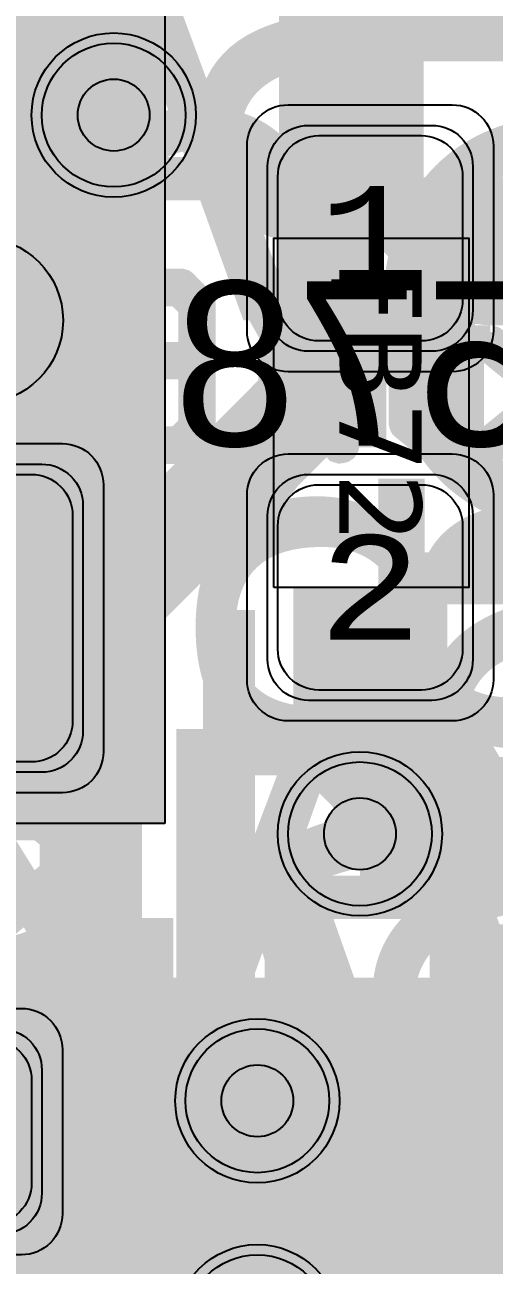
# Model space of a CAD drawing. Extents: x -28 to 199, y -61 to 255.
# Drawn here: x 19.07 to 21.35, y 196.6 to 202.64 of the extents above; entities that cross this region are included whole.
import ezdxf
from ezdxf.enums import TextEntityAlignment as Align

# ---------------------------------------------------------------- set-up
doc = ezdxf.new("R2010")
doc.units = 0
doc.header["$MEASUREMENT"] = 0
for name, color, linetype in [('ASSEMBLY_OUTLINES_TOP', 102, 'CONTINUOUS'), ('ASSEMBLY_PART_NUMBERS_BTM', 191, 'CONTINUOUS'), ('ASSEMBLY_PART_NUMBERS_TOP', 102, 'CONTINUOUS'), ('ASSEMBLY_REF_DES_TOP', 102, 'CONTINUOUS'), ('DRILL_DRAWING', 21, 'CONTINUOUS'), ('GENERATED_SILKSCREEN_BTM', 255, 'CONTINUOUS'), ('GENERATED_SILKSCREEN_TOP', 140, 'CONTINUOUS'), ('PART_PADS_SMD_TOP', 150, 'CONTINUOUS'), ('PIN_NUMBERS_BTM', 8, 'CONTINUOUS'), ('PIN_NUMBERS_TOP', 8, 'CONTINUOUS'), ('PLACEMENT_OUTLINES_TOP', 130, 'CONTINUOUS'), ('PLANE_DATA_LAYER_2', 230, 'CONTINUOUS'), ('PLANE_DATA_LAYER_3', 81, 'CONTINUOUS'), ('PLANE_SHAPES_LAYER_2', 230, 'CONTINUOUS'), ('PLANE_SHAPES_LAYER_3', 81, 'CONTINUOUS'), ('SILKSCREEN_OUTLINES_TOP', 150, 'CONTINUOUS'), ('SILKSCREEN_REF_DES_BTM', 211, 'CONTINUOUS'), ('SOLDERMASK_PADS_TOP', 180, 'CONTINUOUS'), ('SOLDERPASTE_PADS_TOP', 180, 'CONTINUOUS'), ('TRACES_LAYER_BOTTOM', 10, 'CONTINUOUS'), ('TRACES_LAYER_TOP', 150, 'CONTINUOUS'), ('VIA_HOLES_LAYER_2', 30, 'CONTINUOUS'), ('VIA_HOLES_LAYER_3', 30, 'CONTINUOUS'), ('VIA_HOLES_LAYER_BOTTOM', 30, 'CONTINUOUS'), ('VIA_HOLES_LAYER_TOP', 30, 'CONTINUOUS'), ('VIA_PADS_LAYER_2', 230, 'CONTINUOUS'), ('VIA_PADS_LAYER_3', 81, 'CONTINUOUS'), ('VIA_PADS_LAYER_BOTTOM', 10, 'CONTINUOUS'), ('VIA_PADS_LAYER_TOP', 150, 'CONTINUOUS')]:
    doc.layers.add(name, color=color, linetype=linetype)
doc.styles.add('COURIER_NEW', font='COUR.TTF')
doc.styles.add('VERDANA', font='verdana.TTF')
doc.styles.add('VERIBEST_GERBER_0', font='txt')

msp = doc.modelspace()

# ---------------------------------------------------------------- hatches: boundary and pattern name
at = {"layer": 'GENERATED_SILKSCREEN_TOP'}
h = msp.add_hatch(color=256, dxfattribs=at)
edge = h.paths.add_edge_path()
edge.add_arc((18.85, 201.2), 0.403113, 0, 360)
at = {"layer": 'PLANE_DATA_LAYER_2'}
h = msp.add_hatch(color=256, dxfattribs=at)
h.paths.add_polyline_path([(19.75, 205.390072, -0.324202691981941), (19.697535, 205.317663, 0.7245613494163705), (19.697535, 204.082337, -0.324202691981941), (19.75, 204.009928), (19.75, 202.905095, -0.4869071557448931), (19.655563, 202.83111, 1.276422102533562), (19.655563, 201.56889, -0.4869071557448655), (19.75, 201.494905), (19.75, 198.8262, -0.414213562373095), (19.6738, 198.75), (5.000008, 198.75, 0.414213562373095), (5, 198.749992), (5, 196.583826, -0.5882763537108707), (4.883568, 196.519113, 1.7991801520018622), (4.883568, 194.480887, -0.5882763537108707), (5, 194.416174), (5, 190.083826, -0.5882763537108707), (4.883568, 190.019113, 1.7991801520018622), (4.883568, 187.980887, -0.5882763537108707), (5, 187.916174), (5, 183.583826, -0.5882763537108707), (4.883568, 183.519113, 1.7991801520018622), (4.883568, 181.480887, -0.5882763537108707), (5, 181.416174), (5, 180.5762, -0.414213562373095), (4.9238, 180.5), (2.475666, 180.5, -0.4055901237383105), (2.399499, 180.57395, 0.5450718004470109), (0.744683, 181.573031, -0.5546876292956184), (0.635, 181.64148), (0.635, 185.93852, -0.5546876292956721), (0.744683, 186.006969, 1.6023877971298472), (0.744683, 188.073031, -0.5546876292956184), (0.635, 188.14148), (0.635, 192.43852, -0.5546876292956721), (0.744683, 192.506969, 1.6023877971298472), (0.744683, 194.573031, -0.5546876292956184), (0.635, 194.64148), (0.635, 214.1738, -0.414213562373095), (0.7112, 214.25), (4.9238, 214.25, -0.414213562373095), (5, 214.1738), (5, 205.750008, 0.414213562373095), (5.000008, 205.75), (17.499992, 205.75, 0.414213562373095), (17.5, 205.750008), (17.5, 214.4238, -0.414213562373095), (17.5762, 214.5), (19.6738, 214.5, -0.414213562373095), (19.75, 214.4238)], flags=0)
h.paths.add_polyline_path([(9.25, 204.5, -0.9999999999999999), (11.25, 204.5, -0.9999999999999999)], flags=0)
at = {"layer": 'PLANE_DATA_LAYER_3'}
h = msp.add_hatch(color=256, dxfattribs=at)
h.paths.add_polyline_path([(19.75, 205.390072, -0.324202691981941), (19.697535, 205.317663, 0.7245613494163705), (19.697535, 204.082337, -0.324202691981941), (19.75, 204.009928), (19.75, 202.905095, -0.4869071557448931), (19.655563, 202.83111, 1.276422102533562), (19.655563, 201.56889, -0.4869071557448655), (19.75, 201.494905), (19.75, 198.8262, -0.414213562373095), (19.6738, 198.75), (5.000008, 198.75, 0.414213562373095), (5, 198.749992), (5, 196.583826, -0.5882763537108707), (4.883568, 196.519113, 1.7991801520018622), (4.883568, 194.480887, -0.5882763537108707), (5, 194.416174), (5, 190.083826, -0.5882763537108707), (4.883568, 190.019113, 1.7991801520018622), (4.883568, 187.980887, -0.5882763537108707), (5, 187.916174), (5, 186.250008, 0.414213562373095), (5.000008, 186.25), (9.382092, 186.25, -0.1991704314511726), (9.436027, 186.227628, 0.4147903373533509), (11.063973, 186.227628, -0.1991704314511726), (11.117908, 186.25), (16.9238, 186.25, -0.414213562373095), (17, 186.1738), (17, 180.5762, -0.414213562373095), (16.9238, 180.5), (13.8262, 180.5, -0.414213562373095), (13.75, 180.5762), (13.75, 185.249992, 0.414213562373095), (13.749992, 185.25), (5.000008, 185.25, 0.414213562373095), (5, 185.249992), (5, 183.583826, -0.5882763537108707), (4.883568, 183.519113, 1.7991801520018622), (4.883568, 181.480887, -0.5882763537108707), (5, 181.416174), (5, 180.5762, -0.414213562373095), (4.9238, 180.5), (2.475666, 180.5, -0.4055901237383105), (2.399499, 180.57395, 0.5450718004470109), (0.744683, 181.573031, -0.5546876292956184), (0.635, 181.64148), (0.635, 185.93852, -0.5546876292956721), (0.744683, 186.006969, 1.6023877971298472), (0.744683, 188.073031, -0.5546876292956184), (0.635, 188.14148), (0.635, 192.43852, -0.5546876292956721), (0.744683, 192.506969, 1.6023877971298472), (0.744683, 194.573031, -0.5546876292956184), (0.635, 194.64148), (0.635, 214.1738, -0.414213562373095), (0.7112, 214.25), (4.9238, 214.25, -0.414213562373095), (5, 214.1738), (5, 205.750008, 0.414213562373095), (5.000008, 205.75), (17.499992, 205.75, 0.414213562373095), (17.5, 205.750008), (17.5, 214.4238, -0.414213562373095), (17.5762, 214.5), (19.6738, 214.5, -0.414213562373095), (19.75, 214.4238)], flags=0)
h.paths.add_polyline_path([(9.25, 204.5, -0.9999999999999999), (11.25, 204.5, -0.9999999999999999)], flags=0)
at = {"layer": 'PLANE_SHAPES_LAYER_2'}
h = msp.add_hatch(color=256, dxfattribs=at)
h.paths.add_polyline_path([(169.5, 129.25), (149.5, 129.25), (142.25, 122), (142.25, 90.5), (147.5, 90.5), (147.5, 80), (154, 80), (154, 69.25), (131.75, 69.25), (131.75, 73.25), (121.25, 73.25), (121.25, 81), (110.5, 81), (110.5, 125.75), (106.5, 125.75), (106.5, 128.75), (93.5, 128.75), (93.5, 120.25), (91.75, 120.25), (91.75, 121.5), (80, 121.5), (80, 118.25), (73.25, 118.25), (73.25, 124.5), (67.5, 124.5), (67.5, 128), (57.75, 128), (57.75, 120.25), (55.25, 120.25), (55.25, 121.5), (47.5, 121.5), (47.5, 119), (35, 119), (35, 134.75), (32.75, 134.75), (32.75, 159.75), (29.25, 159.75), (29.25, 175.25), (22.5, 175.25), (22.5, 195.25), (17.25, 195.25), (17.25, 198), (22.5, 198), (22.5, 216.5), (40.25, 216.5), (40.25, 235.5), (54.5, 235.5), (54.5, 254), (87.25, 254), (87.25, 236.25), (86.25, 236.25), (86.25, 228.75), (81, 228.75), (81, 218.75), (95.25, 218.75), (95.25, 194.5), (87, 194.5), (87, 172), (131.1, 172), (131.1, 208.75), (115.5, 208.75), (115.5, 213.75), (106.75, 213.75), (106.75, 218.75), (110.25, 222.25), (110.25, 226.25), (142.5, 226.25), (142.5, 221.5), (160.5, 221.5), (160.5, 240.75), (169.5, 240.75)])
h.paths.add_polyline_path([(35.5, 149.5), (41.75, 149.5), (41.75, 152), (39.25, 152), (39.25, 154), (37.75, 154), (37.75, 152), (35.5, 152)], flags=16)
h.paths.add_polyline_path([(37.5, 125.75), (37.5, 128.75), (42.75, 128.75), (42.75, 125.75)], flags=16)
h.paths.add_polyline_path([(52, 127.75), (52, 130.75), (54.25, 130.75), (54.25, 127.75)], flags=16)
h.paths.add_polyline_path([(50.75, 219.5), (50.75, 226.5), (71.75, 226.5), (71.75, 219.5)], flags=16)
h.paths.add_polyline_path([(66.5, 150.75), (66.5, 177.5), (72.25, 177.5), (72.25, 150.75)], flags=16)
h.paths.add_polyline_path([(47.25, 185.25), (73, 185.25), (73, 188.25), (70.25, 188.25), (70.25, 191), (47.25, 191)], flags=16)
h.paths.add_polyline_path([(84.5, 208), (84.5, 212.75), (85, 212.75), (85, 208)], flags=16)
h.paths.add_polyline_path([(61.5, 137.25), (87.75, 137.25), (87.75, 140.5), (84.75, 140.5), (84.75, 143), (61.5, 143)], flags=16)
h.paths.add_polyline_path([(88.75, 127), (88.75, 130), (91, 130), (91, 127)], flags=16)
h.paths.add_polyline_path([(85.5, 130.25), (85.5, 132.5), (91, 132.5), (91, 130.25)], flags=16)
h.paths.add_polyline_path([(108.75, 142.25), (135.75, 142.25), (135.75, 145.75), (132.25, 145.75), (132.25, 149), (108.75, 149)], flags=16)
h.paths.add_polyline_path([(114.25, 126.75), (140.75, 126.75), (140.75, 129.75), (137.25, 129.75), (137.25, 133), (114.25, 133)], flags=16)
h.paths.add_polyline_path([(155.25, 180.25), (166.25, 180.25), (166.25, 186.25), (152.25, 186.25), (152.25, 183), (155.25, 183)], flags=16)
msp.add_hatch(color=256, dxfattribs=at).paths.add_polyline_path([(19.75, 198.75), (5, 198.75), (5, 205.75), (17.5, 205.75), (17.5, 214.5), (19.75, 214.5)], flags=0)
at = {"layer": 'PLANE_SHAPES_LAYER_3'}
h = msp.add_hatch(color=256, dxfattribs=at)
h.paths.add_polyline_path([(169.5, 129.25), (149.5, 129.25), (142.25, 122), (142.25, 90.5), (147.5, 90.5), (147.5, 80), (154, 80), (154, 69.25), (131.75, 69.25), (131.75, 73.25), (121.25, 73.25), (121.25, 81), (110.5, 81), (110.5, 125.75), (106.5, 125.75), (106.5, 128.75), (93.5, 128.75), (93.5, 120.25), (91.75, 120.25), (91.75, 121.5), (80, 121.5), (80, 118.25), (73.25, 118.25), (73.25, 124.5), (67.5, 124.5), (67.5, 127.75), (58.25, 127.75), (58.25, 130.25), (88.75, 130.25), (88.75, 127), (91, 127), (91, 132.5), (55, 132.5), (55, 131.25), (52, 131.25), (52, 127.75), (55, 127.75), (55, 127.25), (57.75, 127.25), (57.75, 120.25), (55.25, 120.25), (55.25, 121.5), (47.5, 121.5), (47.5, 119), (35, 119), (35, 134.75), (32.75, 134.75), (32.75, 159.75), (29.25, 159.75), (29.25, 175.25), (22.5, 175.25), (22.5, 195.25), (17.25, 195.25), (17.25, 198), (22.5, 198), (22.5, 216.5), (40.25, 216.5), (40.25, 235.5), (54.5, 235.5), (54.5, 254), (87.25, 254), (87.25, 236.25), (86.25, 236.25), (86.25, 228.75), (81, 228.75), (81, 218.75), (95.25, 218.75), (95.25, 194.5), (87, 194.5), (87, 172), (131.1, 172), (131.1, 208.75), (115.5, 208.75), (115.5, 213.75), (106.75, 213.75), (106.75, 218.75), (110.25, 222.25), (110.25, 226.25), (142.5, 226.25), (142.5, 221.5), (160.5, 221.5), (160.5, 240.75), (169.5, 240.75)])
h.paths.add_polyline_path([(35.5, 149.5), (41.75, 149.5), (41.75, 152), (39.25, 152), (39.25, 154), (37.75, 154), (37.75, 152), (35.5, 152)], flags=16)
h.paths.add_polyline_path([(37.5, 125.75), (37.5, 128.75), (42.75, 128.75), (42.75, 125.75)], flags=16)
h.paths.add_polyline_path([(50.75, 219.5), (50.75, 226.5), (71.75, 226.5), (71.75, 219.5)], flags=16)
h.paths.add_polyline_path([(66.5, 150.75), (66.5, 177.5), (72.25, 177.5), (72.25, 150.75)], flags=16)
h.paths.add_polyline_path([(47.25, 185.25), (73, 185.25), (73, 188.25), (70.25, 188.25), (70.25, 191), (47.25, 191)], flags=16)
h.paths.add_polyline_path([(84.5, 208), (84.5, 212.75), (85, 212.75), (85, 208)], flags=16)
h.paths.add_polyline_path([(61.5, 137.25), (87.75, 137.25), (87.75, 140.5), (84.75, 140.5), (84.75, 143), (61.5, 143)], flags=16)
h.paths.add_polyline_path([(108.75, 142.25), (135.75, 142.25), (135.75, 145.75), (132.25, 145.75), (132.25, 149), (108.75, 149)], flags=16)
h.paths.add_polyline_path([(114.25, 126.75), (140.75, 126.75), (140.75, 129.75), (137.25, 129.75), (137.25, 133), (114.25, 133)], flags=16)
h.paths.add_polyline_path([(155.25, 180.25), (166.25, 180.25), (166.25, 186.25), (152.25, 186.25), (152.25, 183), (155.25, 183)], flags=16)
msp.add_hatch(color=256, dxfattribs=at).paths.add_polyline_path([(19.75, 198.75), (5, 198.75), (5, 205.75), (17.5, 205.75), (17.5, 214.5), (19.75, 214.5)], flags=0)
at = {"layer": 'SILKSCREEN_OUTLINES_TOP'}
h = msp.add_hatch(color=256, dxfattribs=at)
edge = h.paths.add_edge_path()
edge.add_arc((18.85, 201.2), 0.403113, 0, 360)
at = {"layer": 'VIA_HOLES_LAYER_2'}
h = msp.add_hatch(color=256, dxfattribs=at)
edge = h.paths.add_edge_path()
edge.add_arc((19.5, 202.2), 0.175, 0, 360)
h = msp.add_hatch(color=256, dxfattribs=at)
edge = h.paths.add_edge_path()
edge.add_arc((20.7, 198.7), 0.175, 0, 360)
h = msp.add_hatch(color=256, dxfattribs=at)
edge = h.paths.add_edge_path()
edge.add_arc((20.2, 197.4), 0.175, 0, 360)
at = {"layer": 'VIA_HOLES_LAYER_3'}
h = msp.add_hatch(color=256, dxfattribs=at)
edge = h.paths.add_edge_path()
edge.add_arc((19.5, 202.2), 0.175, 0, 360)
h = msp.add_hatch(color=256, dxfattribs=at)
edge = h.paths.add_edge_path()
edge.add_arc((20.7, 198.7), 0.175, 0, 360)
h = msp.add_hatch(color=256, dxfattribs=at)
edge = h.paths.add_edge_path()
edge.add_arc((20.2, 197.4), 0.175, 0, 360)
at = {"layer": 'VIA_HOLES_LAYER_BOTTOM'}
h = msp.add_hatch(color=256, dxfattribs=at)
edge = h.paths.add_edge_path()
edge.add_arc((19.5, 202.2), 0.175, 0, 360)
h = msp.add_hatch(color=256, dxfattribs=at)
edge = h.paths.add_edge_path()
edge.add_arc((20.7, 198.7), 0.175, 0, 360)
h = msp.add_hatch(color=256, dxfattribs=at)
edge = h.paths.add_edge_path()
edge.add_arc((20.2, 197.4), 0.175, 0, 360)
at = {"layer": 'VIA_HOLES_LAYER_TOP'}
h = msp.add_hatch(color=256, dxfattribs=at)
edge = h.paths.add_edge_path()
edge.add_arc((19.5, 202.2), 0.175, 0, 360)
h = msp.add_hatch(color=256, dxfattribs=at)
edge = h.paths.add_edge_path()
edge.add_arc((20.7, 198.7), 0.175, 0, 360)
h = msp.add_hatch(color=256, dxfattribs=at)
edge = h.paths.add_edge_path()
edge.add_arc((20.2, 197.4), 0.175, 0, 360)

# ---------------------------------------------------------------- linework, layer by layer
at = {"layer": 'ASSEMBLY_OUTLINES_TOP'}
msp.add_lwpolyline([(20.28, 199.9), (20.28, 201.6), (21.23, 201.6), (21.23, 199.9)], close=True, dxfattribs=at)
at = {"layer": 'GENERATED_SILKSCREEN_BTM', "const_width": 0.15}
for points in [[(19.4376, 201.0812), (19.4632, 201.0044), (19.4376, 200.9276), (19.4376, 200.9252), (19.4368, 200.922), (19.4368, 200.6748), (19.4368, 200.6724), (19.4376, 200.67), (19.4384, 200.6668), (19.4416, 200.6636), (19.5216, 200.5812), (19.5256, 200.578), (19.5296, 200.5772), (19.5328, 200.5764), (19.8264, 200.5764), (19.8288, 200.5764), (19.8312, 200.5772), (19.8344, 200.578), (19.8376, 200.5812), (19.9176, 200.6636), (19.9216, 200.6668), (19.9224, 200.67), (19.9224, 200.6748), (19.9224, 200.922), (19.9224, 200.9252), (19.9224, 200.9268), (19.9216, 200.9276), (19.896, 201.0044), (19.9216, 201.0812), (19.9224, 201.082), (19.9224, 201.0868), (19.9224, 201.2788), (19.9224, 201.282), (19.9216, 201.286), (19.9176, 201.29), (19.8376, 201.3724), (19.8344, 201.3748), (19.8312, 201.3756), (19.8288, 201.3764), (19.8264, 201.3764), (19.5328, 201.3764), (19.5296, 201.3756), (19.5256, 201.3748), (19.5216, 201.3724), (19.4416, 201.29), (19.4384, 201.2852), (19.4376, 201.282), (19.4368, 201.2788), (19.4368, 201.0868), (19.4368, 201.0836), (19.4376, 201.082), (19.4376, 201.0812)], [(20.62, 200.6004), (20.6216, 200.5948), (20.6208, 200.5892), (20.6176, 200.5844), (20.6128, 200.5812), (20.6072, 200.5796), (20.6016, 200.5788), (20.5968, 200.5804), (20.5928, 200.5852), (20.1616, 201.3524), (20.16, 201.3564), (20.16, 201.3596), (20.16, 201.3628), (20.1616, 201.366), (20.164, 201.3708), (20.1672, 201.374), (20.1712, 201.3756), (20.1752, 201.3764), (20.7152, 201.3764), (20.7208, 201.3748), (20.7256, 201.3708), (20.728, 201.366), (20.7288, 201.3596), (20.728, 201.354), (20.7256, 201.3484), (20.7208, 201.3444), (20.7152, 201.3436), (20.2024, 201.3436), (20.62, 200.6004)], [(21.4536, 201.3436), (20.9312, 201.3436), (20.9256, 201.3452), (20.9208, 201.3484), (20.9184, 201.354), (20.9176, 201.3596), (20.9184, 201.366), (20.9208, 201.3708), (20.9256, 201.3748), (20.9312, 201.3764), (21.4712, 201.3764)], [(19.8904, 201.27), (19.8904, 201.0884), (19.8688, 201.0196), (19.492, 201.0196), (19.4688, 201.0884), (19.4688, 201.27), (19.54, 201.3436), (19.8184, 201.3436), (19.8904, 201.27)], [(21.48, 200.69), (21.3448, 200.5796), (21.3424, 200.578), (21.3392, 200.578), (21.336, 200.5764), (21.0664, 200.5764), (21.0648, 200.5764), (21.0632, 200.5772), (21.0624, 200.5772), (21.0608, 200.578), (21.0592, 200.578), (21.056, 200.5796), (20.9208, 200.69), (20.9184, 200.6924), (20.9176, 200.694), (20.916, 200.6988), (20.9152, 200.702), (20.9152, 200.9756), (20.916, 200.9788), (20.9176, 200.9836), (20.9176, 200.9852), (20.9192, 200.986), (20.92, 200.9876), (20.9208, 200.9892), (21.056, 201.098), (21.06, 201.0996), (21.0632, 201.1004), (21.0664, 201.1012), (21.336, 201.1012)], [(21.4608, 200.9628), (21.3304, 201.0692), (21.072, 201.0692), (20.9472, 200.9676), (20.9472, 200.71), (21.072, 200.61), (21.3304, 200.61), (21.4608, 200.7156)], [(21.336, 201.1012), (21.3392, 201.1004), (21.3416, 201.0996), (21.3448, 201.098), (21.4536, 201.01)], [(19.8904, 200.9188), (19.8904, 200.682), (19.8184, 200.6092), (19.54, 200.6092), (19.4688, 200.682), (19.4688, 200.9188), (19.492, 200.9876), (19.8688, 200.9876), (19.8904, 200.9188)]]:
    msp.add_lwpolyline(points, dxfattribs=at)
at = {"layer": 'GENERATED_SILKSCREEN_TOP', "const_width": 0.15}
for points in [[(20.5324, 203.1168), (20.966, 202.5848), (21.0596, 202.5848), (21.1604, 202.7096), (21.1604, 202.968)], [(20.426, 203.0912), (20.426, 202.5688), (20.4244, 202.5632), (20.4212, 202.5584), (20.4156, 202.556), (20.4092, 202.5552), (20.4036, 202.556), (20.398, 202.5584), (20.3948, 202.5632), (20.3932, 202.5688), (20.3932, 203.108)], [(21.19, 202.6928), (21.0804, 202.5584), (21.0764, 202.556), (21.0732, 202.5552), (21.0708, 202.5536), (21.0676, 202.5528), (20.958, 202.5528), (20.9556, 202.5536), (20.95, 202.5552), (20.946, 202.556), (20.9444, 202.5584), (20.5116, 203.0912)], [(21.1932, 202.9728), (21.1932, 202.7032), (21.1924, 202.7), (21.1924, 202.6992), (21.1916, 202.6984), (21.1908, 202.696), (21.19, 202.6928)], [(19.1572, 198.7732), (19.2916, 198.6636), (19.294, 198.6596), (19.2948, 198.6564), (19.2964, 198.654), (19.2972, 198.6508), (19.2972, 198.5412), (19.2964, 198.538), (19.2948, 198.5332), (19.294, 198.5292), (19.2916, 198.5276), (18.7588, 198.0948)], [(18.8772, 198.7764), (19.1468, 198.7764), (19.15, 198.7756), (19.1508, 198.7756), (19.1516, 198.7748), (19.154, 198.774), (19.1572, 198.7732)], [(18.7332, 198.1156), (19.2652, 198.5492), (19.2652, 198.6428), (19.1404, 198.7436), (18.882, 198.7436)], [(18.7588, 198.0092), (19.2812, 198.0092), (19.2868, 198.0076), (19.2916, 198.0044), (19.294, 197.9988), (19.2948, 197.9924), (19.294, 197.9868), (19.2916, 197.9812), (19.2868, 197.978), (19.2812, 197.9764), (18.742, 197.9764)]]:
    msp.add_lwpolyline(points, dxfattribs=at)
for points in [[(20.280005, 200.466164, 1.1642e-05), (20.279995, 200.466156), (20.279995, 201.033844, 1.1642e-05), (20.280005, 201.033836), (20.280005, 200.466164)], [(21.230005, 200.457902, 1.22306e-05), (21.229995, 200.457911), (21.229995, 201.042089, 1.22306e-05), (21.230005, 201.042098), (21.230005, 200.457902)]]:
    msp.add_lwpolyline(points, format="xyb", dxfattribs=at)
at = {"layer": 'GENERATED_SILKSCREEN_TOP'}
msp.add_circle((18.85, 201.2), 0.403113, dxfattribs=at)
at = {"layer": 'PART_PADS_SMD_TOP'}
for points in [[(21.05, 202.15, -0.4142135624), (21.25, 201.95), (21.25, 201.25, -0.4142135624), (21.05, 201.05), (20.45, 201.05, -0.4142135624), (20.25, 201.25), (20.25, 201.95, -0.4142135624), (20.45, 202.15)], [(18.25, 199, -0.4142135624), (18.05, 199.2), (18.05, 200.3, -0.4142135624), (18.25, 200.5), (19.15, 200.5, -0.4142135624), (19.35, 200.3), (19.35, 199.2, -0.4142135624), (19.15, 199)], [(21.05, 200.45, -0.4142135624), (21.25, 200.25), (21.25, 199.55, -0.4142135624), (21.05, 199.35), (20.45, 199.35, -0.4142135624), (20.25, 199.55), (20.25, 200.25, -0.4142135624), (20.45, 200.45)], [(19.15, 196.95, -0.4142135624), (18.95, 196.75), (18.25, 196.75, -0.4142135624), (18.05, 196.95), (18.05, 197.55, -0.4142135624), (18.25, 197.75), (18.95, 197.75, -0.4142135624), (19.15, 197.55)]]:
    msp.add_lwpolyline(points, format="xyb", close=True, dxfattribs=at)
at = {"layer": 'PLACEMENT_OUTLINES_TOP'}
msp.add_lwpolyline([(20.28, 199.9), (20.28, 201.6), (21.23, 201.6), (21.23, 199.9)], close=True, dxfattribs=at)
at = {"layer": 'PLANE_SHAPES_LAYER_2'}
msp.add_lwpolyline([(19.75, 198.75), (5, 198.75), (5, 205.75), (17.5, 205.75), (17.5, 214.5), (19.75, 214.5)], close=True, dxfattribs=at)
at = {"layer": 'PLANE_SHAPES_LAYER_3'}
msp.add_lwpolyline([(19.75, 198.75), (5, 198.75), (5, 205.75), (17.5, 205.75), (17.5, 214.5), (19.75, 214.5)], close=True, dxfattribs=at)
at = {"layer": 'SILKSCREEN_OUTLINES_TOP'}
msp.add_lwpolyline([(20.28, 199.9), (20.28, 201.6), (21.23, 201.6), (21.23, 199.9)], close=True, dxfattribs=at)
msp.add_circle((18.85, 201.2), 0.403113, dxfattribs=at)
at = {"layer": 'SOLDERMASK_PADS_TOP'}
for points in [[(21.15, 202.25, -0.4142135624), (21.35, 202.05), (21.35, 201.15, -0.4142135624), (21.15, 200.95), (20.35, 200.95, -0.4142135624), (20.15, 201.15), (20.15, 202.05, -0.4142135624), (20.35, 202.25)], [(18.15, 198.9, -0.4142135624), (17.95, 199.1), (17.95, 200.4, -0.4142135624), (18.15, 200.6), (19.25, 200.6, -0.4142135624), (19.45, 200.4), (19.45, 199.1, -0.4142135624), (19.25, 198.9)], [(21.15, 200.55, -0.4142135624), (21.35, 200.35), (21.35, 199.45, -0.4142135624), (21.15, 199.25), (20.35, 199.25, -0.4142135624), (20.15, 199.45), (20.15, 200.35, -0.4142135624), (20.35, 200.55)], [(19.25, 196.85, -0.4142135624), (19.05, 196.65), (18.15, 196.65, -0.4142135624), (17.95, 196.85), (17.95, 197.65, -0.4142135624), (18.15, 197.85), (19.05, 197.85, -0.4142135624), (19.25, 197.65)]]:
    msp.add_lwpolyline(points, format="xyb", close=True, dxfattribs=at)
at = {"layer": 'SOLDERPASTE_PADS_TOP'}
for points in [[(21, 202.1, -0.4142135624), (21.2, 201.9), (21.2, 201.3, -0.4142135624), (21, 201.1), (20.5, 201.1, -0.4142135624), (20.3, 201.3), (20.3, 201.9, -0.4142135624), (20.5, 202.1)], [(18.3, 199.05, -0.4142135624), (18.1, 199.25), (18.1, 200.25, -0.4142135624), (18.3, 200.45), (19.1, 200.45, -0.4142135624), (19.3, 200.25), (19.3, 199.25, -0.4142135624), (19.1, 199.05)], [(21, 200.4, -0.4142135624), (21.2, 200.2), (21.2, 199.6, -0.4142135624), (21, 199.4), (20.5, 199.4, -0.4142135624), (20.3, 199.6), (20.3, 200.2, -0.4142135624), (20.5, 200.4)], [(19.1, 197, -0.4142135624), (18.9, 196.8), (18.3, 196.8, -0.4142135624), (18.1, 197), (18.1, 197.5, -0.4142135624), (18.3, 197.7), (18.9, 197.7, -0.4142135624), (19.1, 197.5)]]:
    msp.add_lwpolyline(points, format="xyb", close=True, dxfattribs=at)
at = {"layer": 'TRACES_LAYER_BOTTOM'}
for points, const_width in [([(19.9, 204.7), (19.9, 204.073), (20.555632, 203.417368), (20.555632, 200.905632), (19.388647, 199.738647), (19.388647, 195.549807), (19.866672, 195.071782), (28.27768, 195.071782), (30.090988, 196.88509), (35.572933, 196.88509), (37.158023, 195.3), (40.268016, 195.3), (41.448627, 194.119389), (41.448627, 192.225954), (46.846133, 186.828448), (46.846133, 165.77102), (51.9, 160.717153), (51.9, 148.9)], 0.5), ([(18.15, 201.35), (19.087291, 202.287291), (19.412709, 202.287291), (19.5, 202.2)], 0.5), ([(44.043175, 201.861327), (42.489104, 201.861327), (39.327777, 198.7), (20.7, 198.7)], 0.75)]:
    msp.add_lwpolyline(points, dxfattribs=dict(at, const_width=const_width))
at = {"layer": 'TRACES_LAYER_TOP'}
for points, const_width in [([(50.25, 214.1), (50.8, 214.1), (53.324343, 211.575657), (53.324343, 208.074575), (52.557928, 207.30816), (40.787011, 207.30816), (39.557737, 206.078886), (39.557737, 199.589178), (38.422219, 198.45366), (23.528271, 198.45366), (23.252746, 198.178135), (23.252744, 198.178135), (22.712166, 197.637557), (22.712166, 197.637555), (18.232475, 193.157864), (18.232475, 178.615959), (22.917939, 173.930495)], 0.5), ([(12.7, 202.23), (13.634207, 202.23), (14.894571, 203.490364), (19.069417, 203.490364), (19.5, 203.059781), (19.5, 202.2)], 0.5), ([(20.75, 201.6), (20.79761, 201.64761), (21.392556, 201.64761), (21.790166, 201.25), (22.6, 201.25)], 0.5), ([(20.75, 199.9), (20.75, 198.75), (20.7, 198.7)], 0.75), ([(20.2, 197.4), (20.05, 197.25), (18.6, 197.25)], 0.5)]:
    msp.add_lwpolyline(points, dxfattribs=dict(at, const_width=const_width))
at = {"layer": 'VIA_HOLES_LAYER_2'}
for centre in [(19.5, 202.2), (20.7, 198.7), (20.2, 197.4)]:
    msp.add_circle(centre, 0.175, dxfattribs=at)
at = {"layer": 'VIA_HOLES_LAYER_3'}
for centre in [(19.5, 202.2), (20.7, 198.7), (20.2, 197.4)]:
    msp.add_circle(centre, 0.175, dxfattribs=at)
at = {"layer": 'VIA_HOLES_LAYER_BOTTOM'}
for centre in [(19.5, 202.2), (20.7, 198.7), (20.2, 197.4)]:
    msp.add_circle(centre, 0.175, dxfattribs=at)
at = {"layer": 'VIA_HOLES_LAYER_TOP'}
for centre in [(19.5, 202.2), (20.7, 198.7), (20.2, 197.4)]:
    msp.add_circle(centre, 0.175, dxfattribs=at)
at = {"layer": 'VIA_PADS_LAYER_2'}
for centre in [(19.5, 202.2), (20.7, 198.7), (20.2, 197.4), (20.2, 196.3)]:
    msp.add_circle(centre, 0.4, dxfattribs=at)
at = {"layer": 'VIA_PADS_LAYER_3'}
for centre in [(19.5, 202.2), (20.7, 198.7), (20.2, 197.4), (20.2, 196.3)]:
    msp.add_circle(centre, 0.4, dxfattribs=at)
at = {"layer": 'VIA_PADS_LAYER_BOTTOM'}
for centre in [(19.5, 202.2), (20.7, 198.7), (20.2, 197.4), (20.2, 196.3)]:
    msp.add_circle(centre, 0.35, dxfattribs=at)
at = {"layer": 'VIA_PADS_LAYER_TOP'}
for centre in [(19.5, 202.2), (20.7, 198.7), (20.2, 197.4), (20.2, 196.3)]:
    msp.add_circle(centre, 0.35, dxfattribs=at)

# ---------------------------------------------------------------- texts
at = {"layer": 'ASSEMBLY_PART_NUMBERS_BTM', "style": 'VERIBEST_GERBER_0', "text_generation_flag": 2}
for s, p in [('NLFV32T-1R0M-EF', (21.04, 216)), ('ERJ-6ENF2432V', (20.79, 204.75))]:
    msp.add_text(s, height=2.032, rotation=90, dxfattribs=at).set_placement(p, align=Align.TOP_LEFT)
for s, p in [('BA00DD0WHFP-TR', (31.25, 202.21)), ('ERJ-6GEYJ472V', (34.25, 199.21))]:
    msp.add_text(s, height=2.032, dxfattribs=at).set_placement(p, align=Align.TOP_LEFT)
at = {"layer": 'ASSEMBLY_PART_NUMBERS_TOP', "style": 'VERIBEST_GERBER_0'}
for s, p in [('ERJ-8GEYJ182V', (21.96, 206.5)), ('CL10B104KB8SFNC', (19.46, 206))]:
    msp.add_text(s, height=2.032, rotation=270, dxfattribs=at).set_placement(p, align=Align.TOP_LEFT)
for s, p in [('CL10B104KB8SFNC', (17.75, 199.79)), ('MMZ1608A182B', (17.75, 198.29)), ('C1206C104K1RACTU', (3.5, 197.46)), ('ERJ-14NF10R0U', (8.75, 197.46)), ('ERJ-6GEYJ751V', (17.75, 197.21))]:
    msp.add_text(s, height=2.032, dxfattribs=at).set_placement(p, align=Align.TOP_LEFT)
at = {"layer": 'ASSEMBLY_REF_DES_TOP', "style": 'VERDANA'}
msp.add_text('FB72', height=0.4, rotation=270, dxfattribs=at).set_placement((21, 201.5), align=Align.TOP_LEFT)
at = {"layer": 'DRILL_DRAWING', "style": 'VERIBEST_GERBER_0'}
for p in [(19.5, 202.2), (20.7, 198.7), (20.2, 197.4), (20.2, 196.3)]:
    msp.add_text('A', height=2, dxfattribs=at).set_placement(p, align=Align.MIDDLE_CENTER)
at = {"layer": 'PIN_NUMBERS_BTM', "style": 'COURIER_NEW'}
for s, p in [('1', (20.75, 201.6)), ('2', (20.75, 199.9))]:
    msp.add_text(s, height=0.508, dxfattribs=at).set_placement(p, align=Align.MIDDLE_CENTER)
at = {"layer": 'PIN_NUMBERS_TOP', "style": 'COURIER_NEW'}
for s, p in [('1', (20.75, 201.6)), ('2', (20.75, 199.9))]:
    msp.add_text(s, height=0.508, dxfattribs=at).set_placement(p, align=Align.MIDDLE_CENTER)
at = {"layer": 'SILKSCREEN_REF_DES_BTM', "style": 'VERIBEST_GERBER_0', "text_generation_flag": 2}
msp.add_text('R578', height=0.8, dxfattribs=at).set_placement((22.35, 201.39), align=Align.TOP_LEFT)

doc.saveas('drawing.dxf')
